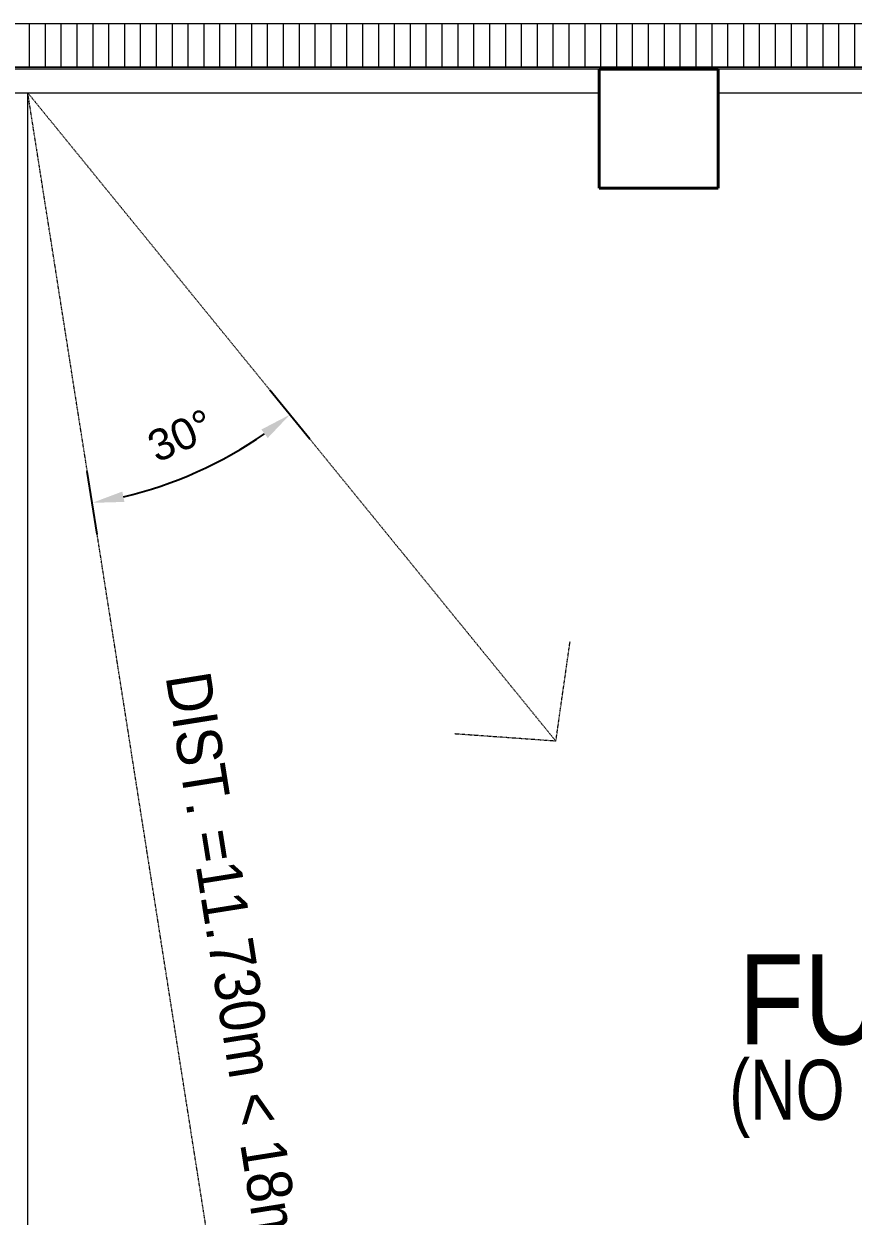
# Model space of a CAD drawing. Header units: millimetres. Extents: x 12827 to 178996, y -27589 to 73652.
# Drawn here: x 71664 to 76889, y 44929 to 52442 of the extents above; entities that cross this region are included whole.
import ezdxf

# ---------------------------------------------------------------- set-up
doc = ezdxf.new("R2010")
doc.units = ezdxf.units.MM
doc.linetypes.add('Dash', pattern=[6, 3, -3])
for name, color, linetype, lineweight in [('A-ANNO-DIMS', 211, 'Continuous', 5), ('A-DETL-HDLN', 90, 'Dash', 9), ('A-WALL', 113, 'Continuous', 20), ('G-ANNO-TEXT', 231, 'Continuous', 5), ('Q-CASE', 31, 'Continuous', 20), ('S-COLS', 52, 'Continuous', 20)]:
    doc.layers.add(name, color=color, linetype=linetype, lineweight=lineweight)
doc.styles.add('Arial_3', font='arial.ttf', dxfattribs={"height": 196.706587})
doc.styles.add('Swis721 BT_1', font='swiss.ttf', dxfattribs={"width": 0.89, "height": 283.821263})
doc.styles.add('Swis721 BT_2', font='swiss.ttf', dxfattribs={"width": 0.85, "height": 567.642527})
doc.styles.add('Swis721 BT_7', font='swiss.ttf', dxfattribs={"width": 0.75, "height": 378.428351})
doc.dimstyles.new('Angular_-_1mm_Arial', dxfattribs={"dimscale": 304.8, "dimtxt": 200, "dimasz": 0.656168, "dimexe": 0.656168, "dimexo": 0.656168, "dimgap": 0.492126, "dimtad": 1, "dimdec": 4, "dimrnd": 0.0001, "dimzin": 0, "dimdsep": 46, "dimtxsty": 'Arial_3', "dimsah": 1, "dimcen": 0.09, "dimadec": 0, "dimazin": 0, "dimtfac": 1, "dimtdec": 4, "dimtix": 1, "dimtmove": 0, "dimatfit": 3, "dimfxl": 1, "dimtvp": 1, "dimtolj": 1, "dimtzin": 0, "dimarcsym": 2})

# ---------------------------------------------------------------- blocks, each defined once
blk = doc.blocks.new('DLN-Surface Channel-S1 - 300x150 _WD_-10461004-Copy of 1_F')
at = {"layer": 'Q-CASE', "lineweight": 9}
h = blk.add_hatch(dxfattribs=at)
h.set_pattern_fill('FP_6', color=256, style=0, pattern_type=2)
h.set_pattern_definition([(270, (0, 609.6), (100, 6e-15), [])])
h.paths.add_polyline_path([(20413.9, -135), (20413.9, 135), (-20413.9, 135), (-20413.9, -135), (18917.1, -135)], flags=0)
at = {"layer": 'Q-CASE'}
for p, q in [((20413.9, 135), (-20413.9, 135)), ((-20413.9, -135), (20413.9, -135)), ((20413.9, -140), (-20413.9, -140))]:
    blk.add_line(p, q, dxfattribs=at)
blk = doc.blocks.new('DIMBLOCK54-Copy of 1_F')
at = {"layer": 'A-ANNO-DIMS', "color": 0, "lineweight": -2, "transparency": 16777216}
for p, q in [((73467, 49824.7), (73214.4, 50134.8)), ((72126.1, 49226.5), (72064.1, 49621.6))]:
    blk.add_line(p, q, dxfattribs=at)
blk.add_arc((71689.3, 52007.5), 2615.1, 283.31011, 304.77726, dxfattribs=at)
at = {"layer": 'A-ANNO-DIMS', "color": 0, "transparency": 16777216}
for points in [[(73160.9, 49886.1), (73201, 49832.9), (73340.7, 49979.8)], [(72297.8, 49429.9), (72284.9, 49495.3), (72095.1, 49424)]]:
    blk.add_solid(points, dxfattribs=at)
at = {"layer": 'Defpoints', "color": 0, "transparency": 16777216}
for p in [(71689.3, 52007.5), (73593.3, 49669.6), (72540.9, 49534.9), (72157.2, 49028.9)]:
    blk.add_point(p, dxfattribs=at)
at = {"layer": 'A-ANNO-DIMS', "color": 0, "transparency": 16777216, "insert": (72652.7, 49848), "char_height": 196.71, "width": 494.769, "attachment_point": 5, "rotation": 24.04368, "style": 'Arial_3'}
blk.add_mtext('\\A1;30°', dxfattribs=at)

msp = doc.modelspace()

# ---------------------------------------------------------------- linework, layer by layer
at = {"layer": 'A-DETL-HDLN'}
for p, q in [((73519.29296, 40357.48546), (71689.29296, 52007.48546)), ((71689.29296, 52007.48546), (75016.30196, 47922.37979)), ((75016.30196, 47922.37979), (75106.19666, 48553.33366)), ((75016.30196, 47922.37979), (74380.59283, 47967.74214))]:
    msp.add_line(p, q, dxfattribs=at)
at = {"layer": 'A-WALL'}
for p, q in [((75289.29296, 52157.48546), (63139.29296, 52157.48546)), ((75289.29296, 52157.48546), (75289.29296, 52007.48546)), ((86439.29296, 52157.48546), (76039.29296, 52157.48546)), ((76039.29296, 52157.48546), (76039.29296, 52007.48546)), ((63289.29296, 52007.48546), (75289.29296, 52007.48546)), ((71689.29296, 39757.48546), (71689.29296, 52007.48546)), ((76039.29296, 52007.48546), (86289.29296, 52007.48546))]:
    msp.add_line(p, q, dxfattribs=at)
at = {"layer": 'S-COLS', "color": 10, "lineweight": 40}
for p, q in [((76039.29296, 52157.48546), (75289.29296, 52157.48546)), ((75289.29296, 52157.48546), (75289.29296, 51407.48546)), ((76039.29296, 51407.48546), (76039.29296, 52157.48546)), ((76039.29296, 51407.48546), (75289.29296, 51407.48546))]:
    msp.add_line(p, q, dxfattribs=at)

# ---------------------------------------------------------------- block references
at = {"layer": 'Q-CASE'}
msp.add_blockref('DLN-Surface Channel-S1 - 300x150 _WD_-10461004-Copy of 1_F', (69564.25018, 52307.48546), dxfattribs=at)

# ---------------------------------------------------------------- texts
at = {"layer": 'G-ANNO-TEXT', "color": 7, "insert": (72836.48324, 48375.60095), "char_height": 283.8212635, "width": 4521.6, "attachment_point": 1, "rotation": 279.072305443, "line_spacing_factor": 1.00667, "style": 'Swis721 BT_1'}
msp.add_mtext('DIST. =11.730m < 18m', dxfattribs=at)
at = {"layer": 'G-ANNO-TEXT', "color": 7, "attachment_point": 1, "line_spacing_factor": 1.00667}
for s, insert, char_height, width, style in [('FUNCTION HALL', (76168.1995, 46579.47393), 567.642527, 6256.8, 'Swis721 BT_2'), ('(NO OF PERSON:214)', (76108.48257, 45914.74966), 378.4283513, 4761.6, 'Swis721 BT_7')]:
    msp.add_mtext(s, dxfattribs=dict(at, insert=insert, char_height=char_height, width=width, style=style))

# ---------------------------------------------------------------- dimensions: what is measured, and where the dimension line sits
at = {"layer": 'A-ANNO-DIMS'}
dim = msp.add_angular_dim_3p(base=(72540.90361, 49534.90751), center=(71689.29296, 52007.48546), p1=(72157.17632, 49028.88375), p2=(73593.31746, 49669.60743), dimstyle='Angular_-_1mm_Arial', override={"dimpost": '<>', "dimfxl": 1572.586465}, dxfattribs=at)
dim.commit()
dim.dimension.update_dxf_attribs({"geometry": 'DIMBLOCK54-Copy of 1_F', "text_midpoint": (72652.71952, 49848.02645)})

doc.saveas('drawing.dxf')
